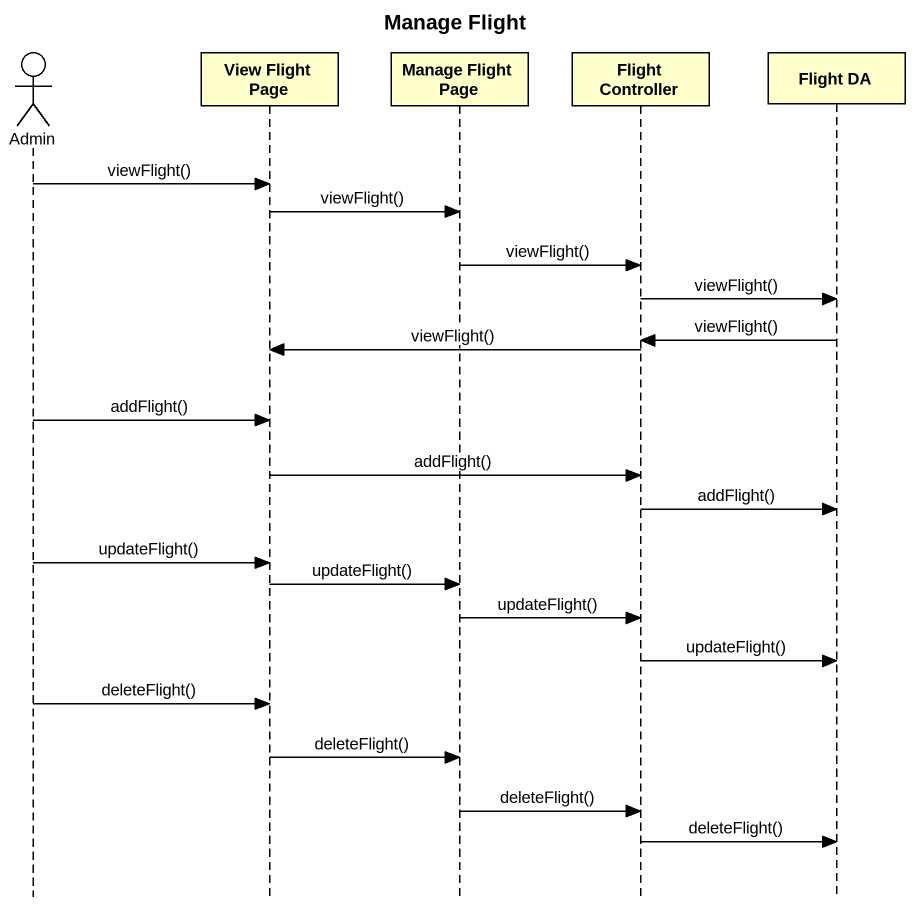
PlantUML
@startuml
title Manage Flight
hide footbox
actor Admin
participant "View Flight Page" as View_Flight_Page
participant "Manage Flight Page" as Manage_Flight_Page
participant "Flight Controller" as Flight_Controller
participant "Flight DA" as Flight_DA

Admin -> View_Flight_Page : viewFlight()
View_Flight_Page -> Manage_Flight_Page : viewFlight()
Manage_Flight_Page -> Flight_Controller : viewFlight()
Flight_Controller -> Flight_DA : viewFlight()
Flight_DA -> Flight_Controller : viewFlight()
Flight_Controller -> View_Flight_Page : viewFlight()
Admin -> View_Flight_Page : addFlight()
View_Flight_Page -> Flight_Controller : addFlight()
Flight_Controller -> Flight_DA : addFlight()
Admin -> View_Flight_Page : updateFlight()
View_Flight_Page -> Manage_Flight_Page : updateFlight()
Manage_Flight_Page -> Flight_Controller : updateFlight()
Flight_Controller -> Flight_DA : updateFlight()
Admin -> View_Flight_Page : deleteFlight()
View_Flight_Page -> Manage_Flight_Page : deleteFlight()
Manage_Flight_Page -> Flight_Controller : deleteFlight()
Flight_Controller -> Flight_DA : deleteFlight()
@enduml
